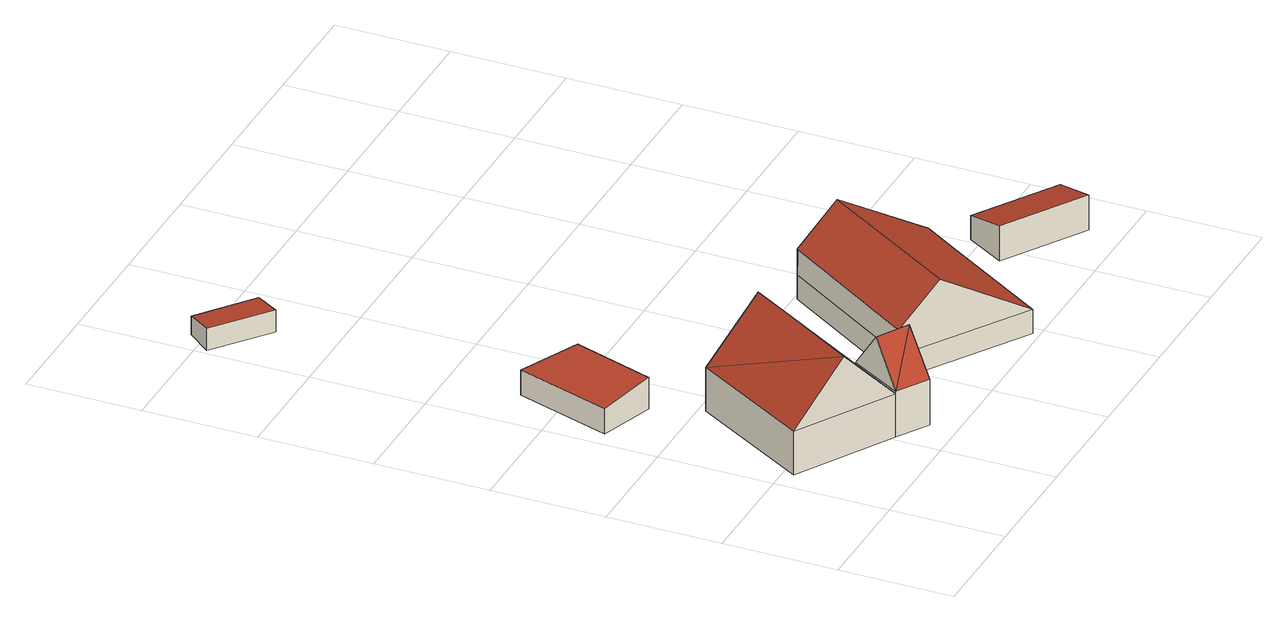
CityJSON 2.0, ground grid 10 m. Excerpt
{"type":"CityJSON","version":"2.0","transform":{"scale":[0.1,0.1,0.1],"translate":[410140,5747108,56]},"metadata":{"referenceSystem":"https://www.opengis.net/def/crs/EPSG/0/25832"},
"CityObjects":{
"building1":{"type":"Building","attributes":{"Gemeindeschluessel":"05570040","Geometrietyp2DReferenz":"3000","function":"31001_1000"},"address":[{"country":"Germany","locality":"Sendenhorst","thoroughfareNumber":"23","thoroughfareName":"Sunger"}],"children":["building1-1","building1-2"]},
"building1-1":{"type":"BuildingPart","attributes":{"roofType":"3100","measuredHeight":7.91},"parents":["building1"],"geometry":[{"type":"Solid","lod":"2","boundaries":[[[[0,1,2,3,4]],[[5,6,1,0]],[[7,8,9,6,5]],[[0,10,5]],[[7,11,4]],[[11,10,0]],[[0,4,11]],[[10,11,7]],[[7,5,10]],[[1,6,9,2]],[[8,7,4,3]],[[9,8,3,2]]]],"semantics":{"surfaces":[{"type":"WallSurface"},{"type":"RoofSurface"},{"type":"GroundSurface"},{"type":"ClosureSurface"}],"values":[[0,0,0,0,0,1,1,1,1,2,0,3]]}}]},
"building1-2":{"type":"BuildingPart","attributes":{"roofType":"3100","measuredHeight":9.13},"parents":["building1"],"geometry":[{"type":"Solid","lod":"2","boundaries":[[[[12,13,9,8]],[[14,15,13,12]],[[16,17,15,14]],[[8,18,12]],[[14,19,16]],[[8,3,16,19]],[[19,18,8]],[[18,19,14]],[[14,12,18]],[[2,9,13,15,17]],[[17,16,3,2]],[[2,3,8,9]]]],"semantics":{"surfaces":[{"type":"WallSurface"},{"type":"RoofSurface"},{"type":"GroundSurface"},{"type":"ClosureSurface"}],"values":[[0,0,0,0,0,1,1,1,1,2,0,3]]}}]},
"building2":{"type":"Building","attributes":{"Gemeindeschluessel":"05570040","Geometrietyp2DReferenz":"3000","function":"31001_2700","roofType":"2100","measuredHeight":2.89},"geometry":[{"type":"Solid","lod":"2","boundaries":[[[[20,21,22,23]],[[24,25,21,20]],[[26,27,25,24]],[[23,22,27,26]],[[24,20,23,26]],[[21,25,27,22]]]],"semantics":{"surfaces":[{"type":"WallSurface"},{"type":"RoofSurface"},{"type":"GroundSurface"}],"values":[[0,0,0,0,1,2]]}}]},
"building3":{"type":"Building","attributes":{"Gemeindeschluessel":"05570040","Geometrietyp2DReferenz":"3000","function":"31001_2700","roofType":"2100","measuredHeight":1.98},"geometry":[{"type":"Solid","lod":"2","boundaries":[[[[28,29,30,31]],[[32,33,29,28]],[[34,35,33,32]],[[31,30,35,34]],[[32,28,31,34]],[[29,33,35,30]]]],"semantics":{"surfaces":[{"type":"WallSurface"},{"type":"RoofSurface"},{"type":"GroundSurface"}],"values":[[0,0,0,0,1,2]]}}]},
"building4":{"type":"Building","attributes":{"Gemeindeschluessel":"05570040","Geometrietyp2DReferenz":"3000","function":"31001_2700","roofType":"3100","measuredHeight":7.86},"geometry":[{"type":"Solid","lod":"2","boundaries":[[[[36,37,38,39]],[[40,41,37,36]],[[42,43,41,40]],[[44,45,43,42]],[[39,38,45,44]],[[46,47,48,36,49]],[[48,47,50,51]],[[50,47,46,44,42]],[[51,50,42,40]],[[48,51,40,36]],[[46,49,39,44]],[[49,36,39]],[[37,41,43,45,38]]]],"semantics":{"surfaces":[{"type":"WallSurface"},{"type":"RoofSurface"},{"type":"GroundSurface"}],"values":[[0,0,0,0,0,1,1,0,0,0,0,0,2]]}}]},
"building5":{"type":"Building","attributes":{"Gemeindeschluessel":"05570040","Geometrietyp2DReferenz":"3000","function":"31001_2700","roofType":"2100","measuredHeight":3.19},"geometry":[{"type":"Solid","lod":"2","boundaries":[[[[52,53,54,55]],[[56,57,53,52]],[[58,59,57,56]],[[55,54,59,58]],[[56,52,55,58]],[[53,57,59,54]]]],"semantics":{"surfaces":[{"type":"WallSurface"},{"type":"RoofSurface"},{"type":"GroundSurface"}],"values":[[0,0,0,0,1,2]]}}]}
},
"vertices":[
[159,71,49],[159,71,7],[131,87,7],[131,87,47],[131,87,49],[131,23,49],[131,23,7],[103,40,49],[103,40,47],[103,40,7],[145,47,86],[117,63,86],
[18,90,47],[18,90,7],[79,193,47],[79,193,7],[164,142,47],[164,142,7],[60,65,99],[122,167,99],
[89,308,35],[89,308,6],[44,337,6],[44,337,29],[65,236,35],[65,236,6],[16,252,29],[16,252,6],
[52,552,27],[52,552,7],[69,574,7],[69,574,24],[4,590,27],[4,590,7],[21,611,24],[21,611,7],
[293,6,28],[293,6,6],[350,97,6],[350,97,28],[186,74,28],[186,74,6],[266,197,28],[266,197,6],[372,131,28],[372,131,6],[372,131,29],[298,177,85],[219,53,85],[350,97,29],[266,197,52],[186,74,51],
[456,30,38],[456,30,6],[477,64,6],[477,64,28],[384,75,38],[384,75,6],[405,109,28],[405,109,6]
]}
